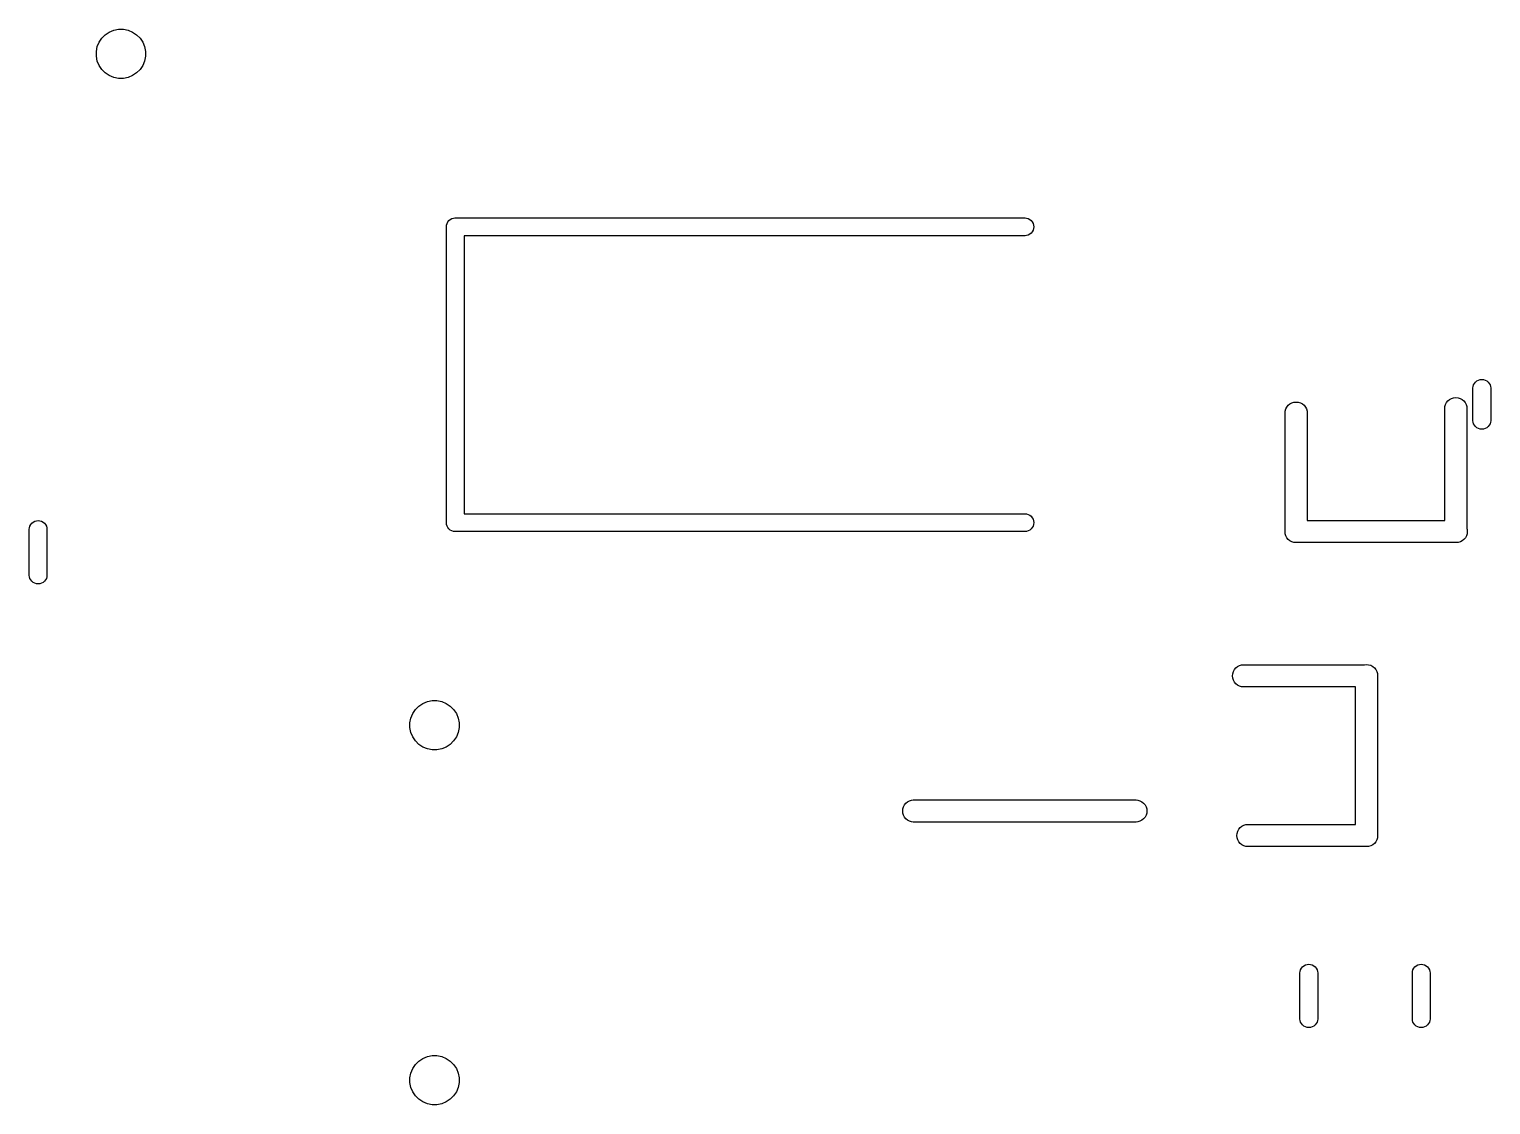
# Model space of a CAD drawing. Extents: x 0.47 to 2.43, y -7.79 to -4.92.
# Drawn here: x 0.8787 to 1.2677, y -7.4699 to -7.1836 of the extents above; entities that cross this region are included whole.
import ezdxf

# ---------------------------------------------------------------- set-up
doc = ezdxf.new("R2010")
doc.units = 0
doc.header["$MEASUREMENT"] = 0
doc.layers.add('BLACK', color=7, linetype='CONTINUOUS')

msp = doc.modelspace()

# ---------------------------------------------------------------- linework, layer by layer
at = {"layer": 'BLACK', "linetype": 'CONTINUOUS'}
for p, q in [((0.898976, -7.18507), (0.900048, -7.18436)), ((0.900048, -7.18436), (0.90124, -7.18386)), ((0.90124, -7.18386), (0.902505, -7.18361)), ((0.902505, -7.18361), (0.903794, -7.18361)), ((0.903794, -7.18361), (0.905059, -7.18386)), ((0.905059, -7.18386), (0.906251, -7.18436)), ((0.906251, -7.18436), (0.907323, -7.18507)), ((0.896602, -7.18951), (0.896854, -7.18825)), ((0.896854, -7.18825), (0.897347, -7.18706)), ((0.897347, -7.18706), (0.898064, -7.18598)), ((0.898064, -7.18598), (0.898976, -7.18507)), ((0.907323, -7.18507), (0.908235, -7.18598)), ((0.908235, -7.18598), (0.908952, -7.18706)), ((0.908952, -7.18706), (0.909445, -7.18825)), ((0.909445, -7.18825), (0.909697, -7.18951)), ((0.896602, -7.1908), (0.896602, -7.18951)), ((0.896854, -7.19207), (0.896602, -7.1908)), ((0.897347, -7.19326), (0.896854, -7.19207)), ((0.909445, -7.19207), (0.908952, -7.19326)), ((0.909697, -7.1908), (0.909445, -7.19207)), ((0.909697, -7.18951), (0.909697, -7.1908)), ((0.898064, -7.19433), (0.897347, -7.19326)), ((0.898976, -7.19524), (0.898064, -7.19433)), ((0.900048, -7.19596), (0.898976, -7.19524)), ((0.90124, -7.19645), (0.900048, -7.19596)), ((0.906251, -7.19596), (0.905059, -7.19645)), ((0.907323, -7.19524), (0.906251, -7.19596)), ((0.908235, -7.19433), (0.907323, -7.19524)), ((0.908952, -7.19326), (0.908235, -7.19433)), ((0.902505, -7.1967), (0.90124, -7.19645)), ((0.903794, -7.1967), (0.902505, -7.1967)), ((0.905059, -7.19645), (0.903794, -7.1967)), ((0.989933, -7.23531), (0.990152, -7.2349)), ((0.990152, -7.2349), (0.990448, -7.23454)), ((0.990448, -7.23454), (0.990807, -7.23425)), ((0.990807, -7.23425), (0.991218, -7.23403)), ((0.991218, -7.23403), (0.991663, -7.23389)), ((0.991663, -7.23389), (0.99201, -7.23386)), ((0.99201, -7.23386), (0.992126, -7.23385)), ((0.992126, -7.23385), (0.992242, -7.23386)), ((0.992242, -7.23386), (1.14382, -7.23386)), ((1.14382, -7.23386), (1.14416, -7.23389)), ((1.14416, -7.23389), (1.14461, -7.23403)), ((1.14461, -7.23403), (1.14502, -7.23425)), ((1.14502, -7.23425), (1.14538, -7.23454)), ((1.14538, -7.23454), (1.14567, -7.2349)), ((1.14567, -7.2349), (1.14589, -7.23531)), ((0.989752, -7.23622), (0.989798, -7.23576)), ((0.989764, -7.23634), (0.989752, -7.23622)), ((0.989764, -7.31484), (0.989764, -7.23634)), ((0.989798, -7.23576), (0.989933, -7.23531)), ((1.14382, -7.23858), (0.994488, -7.23858)), ((0.994488, -7.23858), (0.994488, -7.3126)), ((1.14416, -7.23855), (1.14382, -7.23858)), ((1.14461, -7.23841), (1.14416, -7.23855)), ((1.14502, -7.23819), (1.14461, -7.23841)), ((1.14538, -7.2379), (1.14502, -7.23819)), ((1.14567, -7.23754), (1.14538, -7.2379)), ((1.14589, -7.23713), (1.14567, -7.23754)), ((1.14589, -7.23531), (1.14603, -7.23576)), ((1.14603, -7.23668), (1.14589, -7.23713)), ((1.14603, -7.23576), (1.14607, -7.23622)), ((1.14607, -7.23622), (1.14603, -7.23668)), ((1.26338, -7.2779), (1.26368, -7.27754)), ((1.26368, -7.27754), (1.26404, -7.27725)), ((1.26404, -7.27725), (1.26445, -7.27703)), ((1.26445, -7.27703), (1.26489, -7.27689)), ((1.26489, -7.27689), (1.26535, -7.27685)), ((1.26535, -7.27685), (1.26582, -7.27689)), ((1.26582, -7.27689), (1.26626, -7.27703)), ((1.26626, -7.27703), (1.26667, -7.27725)), ((1.26667, -7.27725), (1.26703, -7.27754)), ((1.26703, -7.27754), (1.26733, -7.2779)), ((1.25784, -7.28174), (1.25842, -7.28168)), ((1.25842, -7.28168), (1.259, -7.28174)), ((1.26299, -7.2791), (1.26303, -7.27876)), ((1.26299, -7.28783), (1.26299, -7.2791)), ((1.26303, -7.27876), (1.26316, -7.27831)), ((1.26316, -7.27831), (1.26338, -7.2779)), ((1.26733, -7.2779), (1.26755, -7.27831)), ((1.26755, -7.27831), (1.26768, -7.27876)), ((1.26768, -7.27876), (1.26772, -7.2791)), ((1.26772, -7.2791), (1.26772, -7.28783)), ((1.21297, -7.28568), (1.21301, -7.28525)), ((1.21301, -7.28525), (1.21318, -7.28469)), ((1.21318, -7.28469), (1.21345, -7.28418)), ((1.21345, -7.28418), (1.21382, -7.28373)), ((1.21382, -7.28373), (1.21427, -7.28336)), ((1.21427, -7.28336), (1.21479, -7.28309)), ((1.21479, -7.28309), (1.21534, -7.28292)), ((1.21534, -7.28292), (1.21592, -7.28286)), ((1.21592, -7.28286), (1.2165, -7.28292)), ((1.2165, -7.28292), (1.21706, -7.28309)), ((1.21706, -7.28309), (1.21757, -7.28336)), ((1.21757, -7.28336), (1.21802, -7.28373)), ((1.21802, -7.28373), (1.21839, -7.28418)), ((1.21839, -7.28418), (1.21866, -7.28469)), ((1.21866, -7.28469), (1.21883, -7.28525)), ((1.21883, -7.28525), (1.21887, -7.28568)), ((1.25547, -7.2845), (1.25551, -7.28407)), ((1.25547, -7.31437), (1.25547, -7.2845)), ((1.25551, -7.28407), (1.25568, -7.28351)), ((1.25568, -7.28351), (1.25595, -7.283)), ((1.25595, -7.283), (1.25632, -7.28255)), ((1.25632, -7.28255), (1.25677, -7.28218)), ((1.25677, -7.28218), (1.25729, -7.2819)), ((1.25729, -7.2819), (1.25784, -7.28174)), ((1.259, -7.28174), (1.25956, -7.2819)), ((1.25956, -7.2819), (1.26007, -7.28218)), ((1.26007, -7.28218), (1.26052, -7.28255)), ((1.26052, -7.28255), (1.26089, -7.283)), ((1.26089, -7.283), (1.26116, -7.28351)), ((1.26116, -7.28351), (1.26133, -7.28407)), ((1.26133, -7.28407), (1.26137, -7.2845)), ((1.26137, -7.2845), (1.26137, -7.31666)), ((1.21297, -7.31747), (1.21297, -7.28568)), ((1.21887, -7.28568), (1.21887, -7.31437)), ((1.26303, -7.28817), (1.26299, -7.28783)), ((1.26316, -7.28862), (1.26303, -7.28817)), ((1.26338, -7.28903), (1.26316, -7.28862)), ((1.26368, -7.28939), (1.26338, -7.28903)), ((1.26404, -7.28968), (1.26368, -7.28939)), ((1.26703, -7.28939), (1.26667, -7.28968)), ((1.26733, -7.28903), (1.26703, -7.28939)), ((1.26755, -7.28862), (1.26733, -7.28903)), ((1.26768, -7.28817), (1.26755, -7.28862)), ((1.26772, -7.28783), (1.26768, -7.28817)), ((1.26445, -7.2899), (1.26404, -7.28968)), ((1.26489, -7.29004), (1.26445, -7.2899)), ((1.26535, -7.29008), (1.26489, -7.29004)), ((1.26582, -7.29004), (1.26535, -7.29008)), ((1.26626, -7.2899), (1.26582, -7.29004)), ((1.26667, -7.28968), (1.26626, -7.2899)), ((0.994488, -7.3126), (1.14382, -7.3126)), ((1.14382, -7.3126), (1.14416, -7.31263)), ((1.14416, -7.31263), (1.14461, -7.31277)), ((1.14461, -7.31277), (1.14502, -7.31299)), ((0.87874, -7.31667), (0.878774, -7.31632)), ((0.87874, -7.329), (0.87874, -7.31667)), ((0.878774, -7.31632), (0.878909, -7.31588)), ((0.878909, -7.31588), (0.879129, -7.31547)), ((0.879129, -7.31547), (0.879424, -7.31511)), ((0.879424, -7.31511), (0.879784, -7.31481)), ((0.879784, -7.31481), (0.880194, -7.31459)), ((0.880194, -7.31459), (0.880639, -7.31446)), ((0.880639, -7.31446), (0.881102, -7.31441)), ((0.881102, -7.31441), (0.881565, -7.31446)), ((0.881565, -7.31446), (0.882011, -7.31459)), ((0.882011, -7.31459), (0.882421, -7.31481)), ((0.882421, -7.31481), (0.882781, -7.31511)), ((0.882781, -7.31511), (0.883076, -7.31547)), ((0.883076, -7.31547), (0.883295, -7.31588)), ((0.883295, -7.31588), (0.88343, -7.31632)), ((0.88343, -7.31632), (0.883465, -7.31667)), ((0.883465, -7.31667), (0.883465, -7.329)), ((0.989752, -7.31496), (0.989764, -7.31484)), ((0.989798, -7.31542), (0.989752, -7.31496)), ((0.989933, -7.31587), (0.989798, -7.31542)), ((0.990152, -7.31628), (0.989933, -7.31587)), ((0.990448, -7.31664), (0.990152, -7.31628)), ((0.990807, -7.31693), (0.990448, -7.31664)), ((1.14502, -7.31299), (1.14538, -7.31328)), ((1.14538, -7.31664), (1.14502, -7.31693)), ((1.14538, -7.31328), (1.14567, -7.31364)), ((1.14567, -7.31628), (1.14538, -7.31664)), ((1.14567, -7.31364), (1.14589, -7.31405)), ((1.14589, -7.31587), (1.14567, -7.31628)), ((1.14589, -7.31405), (1.14603, -7.3145)), ((1.14603, -7.31542), (1.14589, -7.31587)), ((1.14603, -7.3145), (1.14607, -7.31496)), ((1.14607, -7.31496), (1.14603, -7.31542)), ((1.21887, -7.31437), (1.25547, -7.31437)), ((1.26137, -7.31666), (1.2614, -7.31674)), ((0.991218, -7.31715), (0.990807, -7.31693)), ((0.991663, -7.31729), (0.991218, -7.31715)), ((0.99201, -7.31732), (0.991663, -7.31729)), ((0.992126, -7.31733), (0.99201, -7.31732)), ((0.99201, -7.31732), (0.99201, -7.31732)), ((0.992242, -7.31732), (0.992126, -7.31733)), ((1.14382, -7.31732), (0.992242, -7.31732)), ((1.14416, -7.31729), (1.14382, -7.31732)), ((1.14461, -7.31715), (1.14416, -7.31729)), ((1.14502, -7.31693), (1.14461, -7.31715)), ((1.21301, -7.3179), (1.21297, -7.31747)), ((1.21318, -7.31846), (1.21301, -7.3179)), ((1.21345, -7.31897), (1.21318, -7.31846)), ((1.21382, -7.31942), (1.21345, -7.31897)), ((1.21427, -7.31979), (1.21382, -7.31942)), ((1.21479, -7.32006), (1.21427, -7.31979)), ((1.21534, -7.32023), (1.21479, -7.32006)), ((1.21592, -7.32029), (1.21534, -7.32023)), ((1.21607, -7.32028), (1.21592, -7.32029)), ((1.25828, -7.32028), (1.21607, -7.32028)), ((1.25842, -7.32029), (1.25828, -7.32028)), ((1.25857, -7.32028), (1.25842, -7.32029)), ((1.25863, -7.32028), (1.25857, -7.32028)), ((1.25907, -7.32023), (1.25863, -7.32028)), ((1.25962, -7.32006), (1.25907, -7.32023)), ((1.26014, -7.31979), (1.25962, -7.32006)), ((1.26059, -7.31942), (1.26014, -7.31979)), ((1.26096, -7.31897), (1.26059, -7.31942)), ((1.26123, -7.31846), (1.26096, -7.31897)), ((1.2614, -7.3179), (1.26123, -7.31846)), ((1.2614, -7.31674), (1.26146, -7.31732)), ((1.26146, -7.31732), (1.2614, -7.3179)), ((0.878774, -7.32935), (0.87874, -7.329)), ((0.878909, -7.32979), (0.878774, -7.32935)), ((0.879129, -7.3302), (0.878909, -7.32979)), ((0.879424, -7.33056), (0.879129, -7.3302)), ((0.879784, -7.33086), (0.879424, -7.33056)), ((0.880194, -7.33108), (0.879784, -7.33086)), ((0.880639, -7.33121), (0.880194, -7.33108)), ((0.881102, -7.33126), (0.880639, -7.33121)), ((0.881565, -7.33121), (0.881102, -7.33126)), ((0.882011, -7.33108), (0.881565, -7.33121)), ((0.882421, -7.33086), (0.882011, -7.33108)), ((0.882781, -7.33056), (0.882421, -7.33086)), ((0.883076, -7.3302), (0.882781, -7.33056)), ((0.883295, -7.32979), (0.883076, -7.3302)), ((0.88343, -7.32935), (0.883295, -7.32979)), ((0.883465, -7.329), (0.88343, -7.32935)), ((1.199, -7.35575), (1.19906, -7.35517)), ((1.19906, -7.35517), (1.19923, -7.35462)), ((1.19923, -7.35462), (1.1995, -7.3541)), ((1.1995, -7.3541), (1.19987, -7.35365)), ((1.19987, -7.35365), (1.20032, -7.35329)), ((1.20032, -7.35329), (1.20083, -7.35301)), ((1.20083, -7.35301), (1.20139, -7.35284)), ((1.20139, -7.35284), (1.20182, -7.3528)), ((1.20182, -7.3528), (1.23398, -7.3528)), ((1.23398, -7.3528), (1.23407, -7.35277)), ((1.23407, -7.35277), (1.23465, -7.35272)), ((1.23465, -7.35272), (1.23522, -7.35277)), ((1.23522, -7.35277), (1.23578, -7.35294)), ((1.23578, -7.35294), (1.23629, -7.35322)), ((1.23629, -7.35322), (1.23674, -7.35359)), ((1.23674, -7.35359), (1.23711, -7.35404)), ((1.23711, -7.35404), (1.23739, -7.35455)), ((1.23739, -7.35455), (1.23756, -7.35511)), ((1.23756, -7.35511), (1.2376, -7.35554)), ((1.2376, -7.35554), (1.2376, -7.35561)), ((1.2376, -7.35561), (1.23761, -7.35575)), ((1.19906, -7.35633), (1.199, -7.35575)), ((1.19923, -7.35689), (1.19906, -7.35633)), ((1.1995, -7.3574), (1.19923, -7.35689)), ((1.19987, -7.35785), (1.1995, -7.3574)), ((1.20032, -7.35822), (1.19987, -7.35785)), ((1.20083, -7.35849), (1.20032, -7.35822)), ((1.20139, -7.35866), (1.20083, -7.35849)), ((1.20182, -7.35871), (1.20139, -7.35866)), ((1.23169, -7.35871), (1.20182, -7.35871)), ((1.23169, -7.3953), (1.23169, -7.35871)), ((1.23761, -7.35575), (1.2376, -7.3559)), ((1.2376, -7.3559), (1.2376, -7.39811)), ((0.98244, -7.36381), (0.983513, -7.3631)), ((0.983513, -7.3631), (0.984704, -7.3626)), ((0.984704, -7.3626), (0.985969, -7.36235)), ((0.985969, -7.36235), (0.987259, -7.36235)), ((0.987259, -7.36235), (0.988524, -7.3626)), ((0.988524, -7.3626), (0.989716, -7.3631)), ((0.989716, -7.3631), (0.990788, -7.36381)), ((0.980067, -7.36825), (0.980318, -7.36699)), ((0.980318, -7.36699), (0.980812, -7.3658)), ((0.980812, -7.3658), (0.981528, -7.36472)), ((0.981528, -7.36472), (0.98244, -7.36381)), ((0.990788, -7.36381), (0.9917, -7.36472)), ((0.9917, -7.36472), (0.992416, -7.3658)), ((0.992416, -7.3658), (0.99291, -7.36699)), ((0.99291, -7.36699), (0.993162, -7.36825)), ((0.980067, -7.36954), (0.980067, -7.36825)), ((0.980318, -7.37081), (0.980067, -7.36954)), ((0.980812, -7.372), (0.980318, -7.37081)), ((0.99291, -7.37081), (0.992416, -7.372)), ((0.993162, -7.36954), (0.99291, -7.37081)), ((0.993162, -7.36825), (0.993162, -7.36954)), ((0.981528, -7.37307), (0.980812, -7.372)), ((0.98244, -7.37398), (0.981528, -7.37307)), ((0.983513, -7.3747), (0.98244, -7.37398)), ((0.984704, -7.37519), (0.983513, -7.3747)), ((0.989716, -7.3747), (0.988524, -7.37519)), ((0.990788, -7.37398), (0.989716, -7.3747)), ((0.9917, -7.37307), (0.990788, -7.37398)), ((0.992416, -7.372), (0.9917, -7.37307)), ((0.985969, -7.37545), (0.984704, -7.37519)), ((0.987259, -7.37545), (0.985969, -7.37545)), ((0.988524, -7.37519), (0.987259, -7.37545)), ((1.11126, -7.39115), (1.11143, -7.3906)), ((1.11143, -7.3906), (1.11171, -7.39008)), ((1.11171, -7.39008), (1.11208, -7.38963)), ((1.11208, -7.38963), (1.11252, -7.38927)), ((1.11252, -7.38927), (1.11304, -7.38899)), ((1.11304, -7.38899), (1.11359, -7.38882)), ((1.11359, -7.38882), (1.11403, -7.38878)), ((1.11403, -7.38878), (1.17337, -7.38878)), ((1.17337, -7.38878), (1.17381, -7.38882)), ((1.17381, -7.38882), (1.17436, -7.38899)), ((1.17436, -7.38899), (1.17488, -7.38927)), ((1.17488, -7.38927), (1.17533, -7.38963)), ((1.17533, -7.38963), (1.1757, -7.39008)), ((1.1757, -7.39008), (1.17597, -7.3906)), ((1.17597, -7.3906), (1.17614, -7.39115)), ((1.11121, -7.39173), (1.11126, -7.39115)), ((1.11126, -7.39231), (1.11121, -7.39173)), ((1.11143, -7.39287), (1.11126, -7.39231)), ((1.11171, -7.39338), (1.11143, -7.39287)), ((1.11208, -7.39383), (1.11171, -7.39338)), ((1.11252, -7.3942), (1.11208, -7.39383)), ((1.11304, -7.39447), (1.11252, -7.3942)), ((1.11359, -7.39464), (1.11304, -7.39447)), ((1.17436, -7.39447), (1.17381, -7.39464)), ((1.17488, -7.3942), (1.17436, -7.39447)), ((1.17533, -7.39383), (1.17488, -7.3942)), ((1.1757, -7.39338), (1.17533, -7.39383)), ((1.17597, -7.39287), (1.1757, -7.39338)), ((1.17614, -7.39231), (1.17597, -7.39287)), ((1.17614, -7.39115), (1.1762, -7.39173)), ((1.1762, -7.39173), (1.17614, -7.39231)), ((1.11403, -7.39469), (1.11359, -7.39464)), ((1.17337, -7.39469), (1.11403, -7.39469)), ((1.17381, -7.39464), (1.17337, -7.39469)), ((1.20018, -7.39825), (1.20024, -7.39767)), ((1.20024, -7.39883), (1.20018, -7.39825)), ((1.20024, -7.39767), (1.20041, -7.39712)), ((1.20041, -7.39712), (1.20068, -7.3966)), ((1.20068, -7.3966), (1.20105, -7.39615)), ((1.20105, -7.39615), (1.2015, -7.39579)), ((1.2015, -7.39579), (1.20201, -7.39551)), ((1.20201, -7.39551), (1.20257, -7.39534)), ((1.20257, -7.39534), (1.203, -7.3953)), ((1.203, -7.3953), (1.23169, -7.3953)), ((1.23761, -7.39825), (1.23756, -7.39883)), ((1.2376, -7.39811), (1.23761, -7.39825)), ((1.20041, -7.39939), (1.20024, -7.39883)), ((1.20068, -7.3999), (1.20041, -7.39939)), ((1.20105, -7.40035), (1.20068, -7.3999)), ((1.2015, -7.40072), (1.20105, -7.40035)), ((1.20201, -7.40099), (1.2015, -7.40072)), ((1.20257, -7.40116), (1.20201, -7.40099)), ((1.203, -7.40121), (1.20257, -7.40116)), ((1.23479, -7.40121), (1.203, -7.40121)), ((1.23522, -7.40116), (1.23479, -7.40121)), ((1.23578, -7.40099), (1.23522, -7.40116)), ((1.23629, -7.40072), (1.23578, -7.40099)), ((1.23674, -7.40035), (1.23629, -7.40072)), ((1.23711, -7.3999), (1.23674, -7.40035)), ((1.23739, -7.39939), (1.23711, -7.3999)), ((1.23756, -7.39883), (1.23739, -7.39939)), ((1.21732, -7.43358), (1.21761, -7.43322)), ((1.21761, -7.43322), (1.21797, -7.43292)), ((1.21797, -7.43292), (1.21838, -7.4327)), ((1.21838, -7.4327), (1.21883, -7.43257)), ((1.21883, -7.43257), (1.21929, -7.43252)), ((1.21929, -7.43252), (1.21975, -7.43257)), ((1.21975, -7.43257), (1.2202, -7.4327)), ((1.2202, -7.4327), (1.22061, -7.43292)), ((1.22061, -7.43292), (1.22097, -7.43322)), ((1.22097, -7.43322), (1.22126, -7.43358)), ((1.24724, -7.43358), (1.24753, -7.43322)), ((1.24753, -7.43322), (1.24789, -7.43292)), ((1.24789, -7.43292), (1.2483, -7.4327)), ((1.2483, -7.4327), (1.24875, -7.43257)), ((1.24875, -7.43257), (1.24921, -7.43252)), ((1.24921, -7.43252), (1.24968, -7.43257)), ((1.24968, -7.43257), (1.25012, -7.4327)), ((1.25012, -7.4327), (1.25053, -7.43292)), ((1.25053, -7.43292), (1.25089, -7.43322)), ((1.25089, -7.43322), (1.25119, -7.43358)), ((1.21693, -7.43478), (1.21696, -7.43443)), ((1.21693, -7.44711), (1.21693, -7.43478)), ((1.21696, -7.43443), (1.2171, -7.43399)), ((1.2171, -7.43399), (1.21732, -7.43358)), ((1.22126, -7.43358), (1.22148, -7.43399)), ((1.22148, -7.43399), (1.22162, -7.43443)), ((1.22162, -7.43443), (1.22165, -7.43478)), ((1.22165, -7.43478), (1.22165, -7.44711)), ((1.24685, -7.43478), (1.24688, -7.43443)), ((1.24685, -7.44711), (1.24685, -7.43478)), ((1.24688, -7.43443), (1.24702, -7.43399)), ((1.24702, -7.43399), (1.24724, -7.43358)), ((1.25119, -7.43358), (1.25141, -7.43399)), ((1.25141, -7.43399), (1.25154, -7.43443)), ((1.25154, -7.43443), (1.25157, -7.43478)), ((1.25157, -7.43478), (1.25157, -7.44711)), ((1.21696, -7.44746), (1.21693, -7.44711)), ((1.2171, -7.4479), (1.21696, -7.44746)), ((1.21732, -7.44831), (1.2171, -7.4479)), ((1.21761, -7.44867), (1.21732, -7.44831)), ((1.21797, -7.44897), (1.21761, -7.44867)), ((1.22097, -7.44867), (1.22061, -7.44897)), ((1.22126, -7.44831), (1.22097, -7.44867)), ((1.22148, -7.4479), (1.22126, -7.44831)), ((1.22162, -7.44746), (1.22148, -7.4479)), ((1.22165, -7.44711), (1.22162, -7.44746)), ((1.24688, -7.44746), (1.24685, -7.44711)), ((1.24702, -7.4479), (1.24688, -7.44746)), ((1.24724, -7.44831), (1.24702, -7.4479)), ((1.24753, -7.44867), (1.24724, -7.44831)), ((1.24789, -7.44897), (1.24753, -7.44867)), ((1.25089, -7.44867), (1.25053, -7.44897)), ((1.25119, -7.44831), (1.25089, -7.44867)), ((1.25141, -7.4479), (1.25119, -7.44831)), ((1.25154, -7.44746), (1.25141, -7.4479)), ((1.25157, -7.44711), (1.25154, -7.44746)), ((1.21838, -7.44919), (1.21797, -7.44897)), ((1.21883, -7.44932), (1.21838, -7.44919)), ((1.21929, -7.44937), (1.21883, -7.44932)), ((1.21975, -7.44932), (1.21929, -7.44937)), ((1.2202, -7.44919), (1.21975, -7.44932)), ((1.22061, -7.44897), (1.2202, -7.44919)), ((1.2483, -7.44919), (1.24789, -7.44897)), ((1.24875, -7.44932), (1.2483, -7.44919)), ((1.24921, -7.44937), (1.24875, -7.44932)), ((1.24968, -7.44932), (1.24921, -7.44937)), ((1.25012, -7.44919), (1.24968, -7.44932)), ((1.25053, -7.44897), (1.25012, -7.44919)), ((0.980318, -7.46148), (0.980812, -7.46028)), ((0.980812, -7.46028), (0.981528, -7.45921)), ((0.981528, -7.45921), (0.98244, -7.4583)), ((0.98244, -7.4583), (0.983513, -7.45758)), ((0.983513, -7.45758), (0.984704, -7.45709)), ((0.984704, -7.45709), (0.985969, -7.45684)), ((0.985969, -7.45684), (0.987259, -7.45684)), ((0.987259, -7.45684), (0.988524, -7.45709)), ((0.988524, -7.45709), (0.989716, -7.45758)), ((0.989716, -7.45758), (0.990788, -7.4583)), ((0.990788, -7.4583), (0.9917, -7.45921)), ((0.9917, -7.45921), (0.992416, -7.46028)), ((0.992416, -7.46028), (0.99291, -7.46148)), ((0.980067, -7.46274), (0.980318, -7.46148)), ((0.980067, -7.46403), (0.980067, -7.46274)), ((0.980318, -7.4653), (0.980067, -7.46403)), ((0.99291, -7.46148), (0.993162, -7.46274)), ((0.993162, -7.46403), (0.99291, -7.4653)), ((0.993162, -7.46274), (0.993162, -7.46403)), ((0.980812, -7.46649), (0.980318, -7.4653)), ((0.981528, -7.46756), (0.980812, -7.46649)), ((0.98244, -7.46847), (0.981528, -7.46756)), ((0.9917, -7.46756), (0.990788, -7.46847)), ((0.992416, -7.46649), (0.9917, -7.46756)), ((0.99291, -7.4653), (0.992416, -7.46649)), ((0.983513, -7.46919), (0.98244, -7.46847)), ((0.984704, -7.46968), (0.983513, -7.46919)), ((0.985969, -7.46993), (0.984704, -7.46968)), ((0.987259, -7.46993), (0.985969, -7.46993)), ((0.988524, -7.46968), (0.987259, -7.46993)), ((0.989716, -7.46919), (0.988524, -7.46968)), ((0.990788, -7.46847), (0.989716, -7.46919))]:
    msp.add_line(p, q, dxfattribs=at)

doc.saveas('drawing.dxf')
